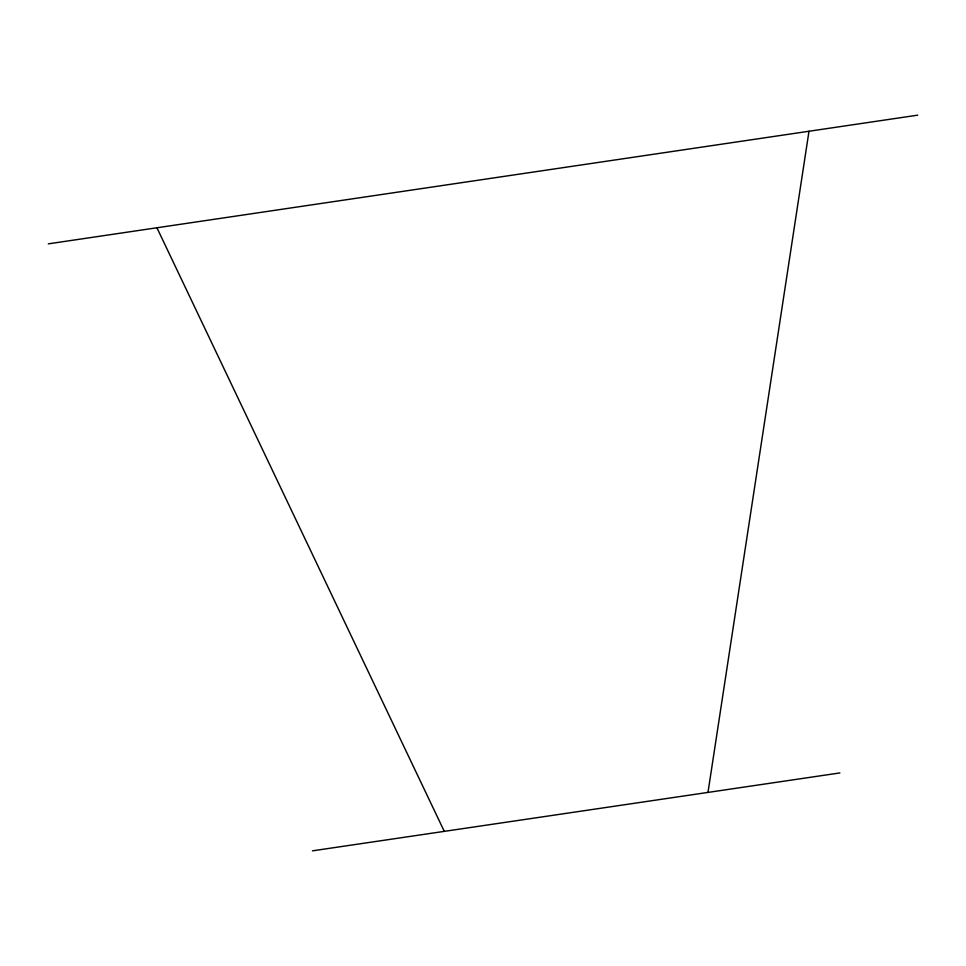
<?xml version="1.0" encoding="UTF-8"?>
<svg xmlns="http://www.w3.org/2000/svg" width="966" height="966" viewBox="0 0 966 966"><rect width="100%" height="100%" fill="white"/><g stroke="black" fill="none" stroke-linecap="round" stroke-linejoin="round"><path stroke-width="1.45" d="M707.993 792.41L808.989 131.243M48.3 243.855L917.7 115.159M312.453 850.841L839.877 772.933M156.939 227.771L444.288 831.364"/></g></svg>
